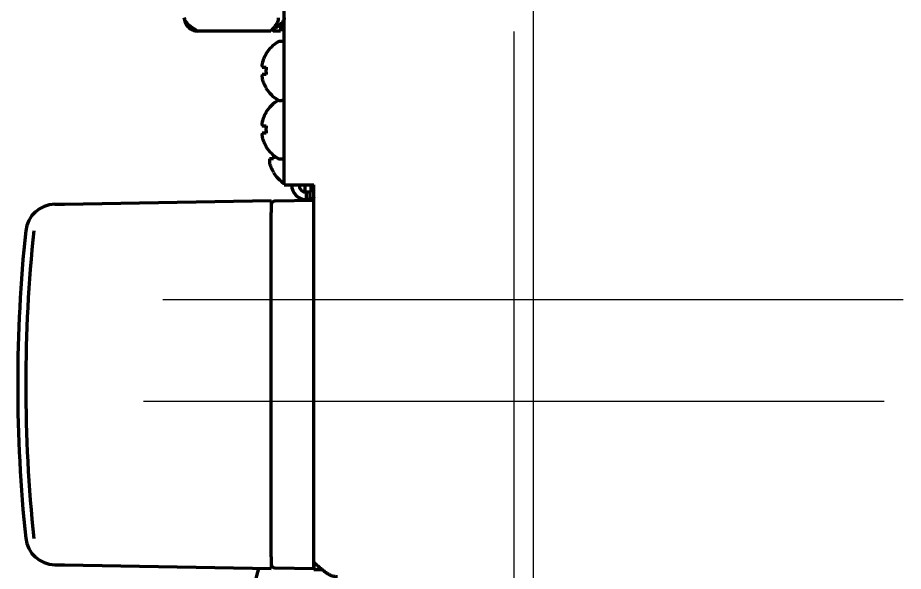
# Model space of a CAD drawing. Header units: inches. Extents: x -2983 to 7024, y 422 to 5529.
# Drawn here: x 4368.2 to 4487.8, y 2221.6 to 2296.5 of the extents above; entities that cross this region are included whole.
import ezdxf

# ---------------------------------------------------------------- set-up
doc = ezdxf.new("R2010")
doc.units = ezdxf.units.IN
doc.layers.add('GEOM', color=7, linetype='Continuous')

# ---------------------------------------------------------------- blocks, each defined once
blk = doc.blocks.new('A$C29D5572B')
at = {"color": 1}
for p, q in [((0, 50), (0, -50)), ((-50, 0), (50, 0))]:
    blk.add_line(p, q, dxfattribs=at)
blk = doc.blocks.new('A$C0F8E2EAE')
blk.add_blockref('A$C29D5572B', (0, 0))
blk = doc.blocks.new('A$C76516A4E')
at = {"color": 3}
for p, q in [((0, 50), (0, -50)), ((-50, 0), (50, 0))]:
    blk.add_line(p, q, dxfattribs=at)

msp = doc.modelspace()

# ---------------------------------------------------------------- linework, layer by layer
at = {"linetype": 'Continuous', "lineweight": 70}
for p, q in [((4404.23, 2273.89), (4404.23, 3925.39)), ((4403.59, 2295.49), (4403.73, 2295.49)), ((4403.73, 2295.49), (4403.73, 2294.69)), ((4402.43, 2294.69), (4392.53, 2294.69)), ((4403.73, 2294.69), (4402.73, 2294.69)), ((4403.83, 2293.29), (4403.63, 2293.29)), ((4401.76, 2291.59), (4401.79, 2291.59)), ((4401.79, 2286.99), (4401.76, 2286.99)), ((4403.44, 2285.34), (4403.43, 2285.34)), ((4403.63, 2285.29), (4403.83, 2285.29)), ((4401.76, 2283.69), (4401.79, 2283.69)), ((4401.79, 2279.09), (4401.76, 2279.09)), ((4403.63, 2277.39), (4403.83, 2277.39)), ((4402.79, 2275.59), (4402.76, 2275.59)), ((4404.23, 2273.89), (4406.23, 2273.89)), ((4406.23, 2273.89), (4408.23, 2273.89)), ((4407.03, 2273.89), (4407.03, 2272.91)), ((4407.84, 2273.89), (4407.84, 2272.89)), ((4408.23, 2222.89), (4408.23, 2273.89)), ((4407.73, 2272.89), (4407.23, 2272.89)), ((4407.23, 2271.89), (4407.23, 2272.89)), ((4407.73, 2271.89), (4407.73, 2272.89)), ((4373.23, 2271.26), (4374.57, 2271.28)), ((4374.57, 2271.28), (4402.48, 2271.77)), ((4402.48, 2271.77), (4402.48, 2270.17)), ((4402.53, 2271.39), (4402.48, 2271.39)), ((4408.23, 2271.77), (4402.98, 2271.68)), ((4407.73, 2271.89), (4407.23, 2271.89)), ((4407.73, 2271.89), (4408.24, 2271.89)), ((4402.48, 2223.62), (4402.48, 2270.17)), ((4402.48, 2223.62), (4402.48, 2222.02)), ((4373.23, 2222.53), (4374.57, 2222.5)), ((4374.57, 2222.5), (4402.48, 2222.02)), ((4402.48, 2222.39), (4402.53, 2222.39)), ((4408.23, 2222.89), (4408.23, 2222.02)), ((4408.23, 2221.89), (4408.23, 2222.88)), ((4402.98, 2222.11), (4408.23, 2222.02)), ((4408.23, 2221.89), (4409.35, 2221.89))]:
    msp.add_line(p, q, dxfattribs=at)
for centre, radius, start, end in [((4405.85, 2289.09), 4.8, 120.3012, 148.4186), ((4403.63, 2292.89), 0.4, 90, 120.3012), ((4403.83, 2292.89), 0.4, 0, 90), ((4405.54, 2289.29), 3.78, 172.3959, 179.9965), ((4405.54, 2289.29), 3.78, 180.0035, 187.6041), ((4405.85, 2289.49), 4.8, 211.5837, 239.6988), ((4403.83, 2285.69), 0.4, 270, 0), ((4405.85, 2281.19), 4.8, 120.3012, 148.4186), ((4403.63, 2285.69), 0.4, 239.6988, 270), ((4403.83, 2284.99), 0.4, 0, 61.0439), ((4405.54, 2281.39), 3.78, 172.3959, 179.9965), ((4405.54, 2281.39), 3.78, 180.0035, 187.6041), ((4405.85, 2281.59), 4.8, 211.5837, 239.6988), ((4406.54, 2277.89), 3.78, 180.0035, 187.6041), ((4403.63, 2277.79), 0.4, 239.6988, 270), ((4403.83, 2277.79), 0.4, 270, 0), ((4406.85, 2278.09), 4.8, 211.5837, 236.9176), ((4407.23, 2273.89), 2, 180, 270), ((4407.23, 2273.89), 1, 180, 270), ((4373.3, 2267.26), 4, 91, 174.013), ((4402.98, 2271.18), 0.5, 91, 180), ((4567.48, 2246.89), 199.25, 174.013, 180), ((4567.48, 2246.89), 199.25, 180, 185.987), ((4373.3, 2226.53), 4, 185.987, 269), ((4402.98, 2222.61), 0.5, 180, 269), ((4414.12, 2217.89), 14, 162.7341, 180)]:
    msp.add_arc(centre, radius, start, end, dxfattribs=at)
msp.add_ellipse((4567.06, 2246.89), major_axis=(0, 197.77), ratio=0.999848, start_param=1.465422, end_param=1.67617, dxfattribs=at)
for points in [[(4392.53, 2294.69), (4392.22, 2294.89), (4391.59, 2295.29), (4390.9, 2295.89), (4390.73, 2296.29), (4390.73, 2296.49)], [(4390.73, 2296.49), (4390.73, 2296.26), (4390.83, 2295.79), (4391.23, 2295.19), (4391.83, 2294.79), (4392.3, 2294.69), (4392.53, 2294.69)], [(4403.43, 2296.49), (4403.43, 2296.29), (4403.34, 2295.89), (4402.96, 2295.29), (4402.61, 2294.89), (4402.43, 2294.69)], [(4401.24, 2290.29), (4401.24, 2290.27), (4401.23, 2290.21), (4401.22, 2290.14), (4401.22, 2290.07), (4401.22, 2290), (4401.23, 2289.93), (4401.23, 2289.86), (4401.24, 2289.82), (4401.24, 2289.79)], [(4401.24, 2289.79), (4401.25, 2289.79), (4401.28, 2289.79), (4401.33, 2289.79), (4401.39, 2289.79), (4401.45, 2289.79), (4401.52, 2289.79), (4401.59, 2289.79), (4401.68, 2289.79), (4401.75, 2289.79), (4401.79, 2289.79)], [(4401.24, 2288.79), (4401.24, 2288.77), (4401.23, 2288.72), (4401.23, 2288.65), (4401.22, 2288.58), (4401.22, 2288.51), (4401.23, 2288.44), (4401.23, 2288.36), (4401.24, 2288.32), (4401.24, 2288.29)], [(4401.24, 2288.29), (4401.25, 2288.24), (4401.28, 2288.13), (4401.33, 2287.97), (4401.39, 2287.81), (4401.45, 2287.65), (4401.52, 2287.5), (4401.59, 2287.35), (4401.68, 2287.18), (4401.75, 2287.06), (4401.79, 2286.99)], [(4401.24, 2282.39), (4401.24, 2282.37), (4401.23, 2282.31), (4401.22, 2282.24), (4401.22, 2282.17), (4401.22, 2282.1), (4401.23, 2282.03), (4401.23, 2281.96), (4401.24, 2281.92), (4401.24, 2281.89)], [(4401.24, 2280.89), (4401.24, 2280.87), (4401.23, 2280.82), (4401.23, 2280.75), (4401.22, 2280.68), (4401.22, 2280.61), (4401.23, 2280.54), (4401.23, 2280.46), (4401.24, 2280.42), (4401.24, 2280.39)], [(4401.24, 2281.89), (4401.25, 2281.89), (4401.28, 2281.89), (4401.33, 2281.89), (4401.39, 2281.89), (4401.45, 2281.89), (4401.52, 2281.89), (4401.59, 2281.89), (4401.68, 2281.89), (4401.75, 2281.89), (4401.79, 2281.89)], [(4401.24, 2280.39), (4401.25, 2280.34), (4401.28, 2280.23), (4401.33, 2280.07), (4401.39, 2279.91), (4401.45, 2279.75), (4401.52, 2279.6), (4401.59, 2279.45), (4401.68, 2279.28), (4401.75, 2279.16), (4401.79, 2279.09)], [(4402.24, 2277.39), (4402.24, 2277.37), (4402.23, 2277.32), (4402.23, 2277.25), (4402.22, 2277.18), (4402.22, 2277.11), (4402.23, 2277.04), (4402.23, 2276.96), (4402.24, 2276.92), (4402.24, 2276.89)], [(4402.24, 2276.89), (4402.25, 2276.84), (4402.28, 2276.73), (4402.33, 2276.57), (4402.39, 2276.41), (4402.45, 2276.25), (4402.52, 2276.1), (4402.59, 2275.95), (4402.68, 2275.78), (4402.75, 2275.66), (4402.79, 2275.59)], [(4411.44, 2220.89), (4411.36, 2220.89), (4411.21, 2220.9), (4410.98, 2220.94), (4410.75, 2221), (4410.52, 2221.09), (4410.29, 2221.19), (4410.06, 2221.33), (4409.83, 2221.47), (4409.61, 2221.64), (4409.38, 2221.83), (4409.15, 2222.02), (4408.92, 2222.23), (4408.69, 2222.45), (4408.46, 2222.67), (4408.31, 2222.82), (4408.23, 2222.89)]]:
    msp.add_open_spline(points, degree=3, dxfattribs=at)
for points, knots in [([(4404.23, 2296.49), (4404.23, 2296.42), (4404.22, 2296.34), (4404.18, 2296.19), (4404.14, 2296.12), (4404.05, 2295.97), (4404, 2295.89), (4403.87, 2295.74), (4403.79, 2295.67), (4403.62, 2295.52), (4403.53, 2295.44), (4403.34, 2295.29), (4403.23, 2295.22), (4403.01, 2295.07), (4402.9, 2294.99), (4402.67, 2294.84), (4402.55, 2294.77), (4402.43, 2294.69)], [0, 0, 0, 0, 0.125, 0.125, 0.25, 0.25, 0.375, 0.375, 0.5, 0.5, 0.625, 0.625, 0.75, 0.75, 0.875, 0.875, 1, 1, 1, 1]), ([(4401.79, 2291.59), (4401.67, 2291.39), (4401.56, 2291.18), (4401.42, 2290.85), (4401.38, 2290.74), (4401.3, 2290.52), (4401.27, 2290.41), (4401.24, 2290.29)], [0, 0, 0, 0, 0.5, 0.5, 0.75, 0.75, 1, 1, 1, 1]), ([(4401.79, 2288.79), (4401.67, 2288.79), (4401.56, 2288.79), (4401.42, 2288.79), (4401.38, 2288.79), (4401.3, 2288.79), (4401.27, 2288.79), (4401.24, 2288.79)], [0, 0, 0, 0, 0.5, 0.5, 0.75, 0.75, 1, 1, 1, 1]), ([(4401.79, 2283.69), (4401.67, 2283.49), (4401.56, 2283.28), (4401.42, 2282.95), (4401.38, 2282.84), (4401.3, 2282.62), (4401.27, 2282.51), (4401.24, 2282.39)], [0, 0, 0, 0, 0.5, 0.5, 0.75, 0.75, 1, 1, 1, 1]), ([(4401.79, 2280.89), (4401.67, 2280.89), (4401.56, 2280.89), (4401.42, 2280.89), (4401.38, 2280.89), (4401.3, 2280.89), (4401.27, 2280.89), (4401.24, 2280.89)], [0, 0, 0, 0, 0.5, 0.5, 0.75, 0.75, 1, 1, 1, 1]), ([(4402.79, 2277.39), (4402.67, 2277.39), (4402.56, 2277.39), (4402.42, 2277.39), (4402.38, 2277.39), (4402.3, 2277.39), (4402.27, 2277.39), (4402.24, 2277.39)], [0, 0, 0, 0, 0.5, 0.5, 0.75, 0.75, 1, 1, 1, 1]), ([(4408.24, 2272.16), (4408.24, 2272.16), (4408.2, 2272.13), (4408.13, 2272.06), (4408.03, 2271.99), (4407.93, 2271.93), (4407.83, 2271.9), (4407.77, 2271.89), (4407.73, 2271.89)], [0, 0, 0, 0, 0.008259, 0.206607, 0.404956, 0.603304, 0.801652, 1, 1, 1, 1])]:
    msp.add_open_spline(points, degree=3, knots=knots, dxfattribs=at)

# ---------------------------------------------------------------- block references
msp.add_blockref('A$C0F8E2EAE', (4435.23, 2244.64))
at = {"layer": 'GEOM'}
msp.add_blockref('A$C76516A4E', (4437.83, 2258.39), dxfattribs=at)

doc.saveas('drawing.dxf')
